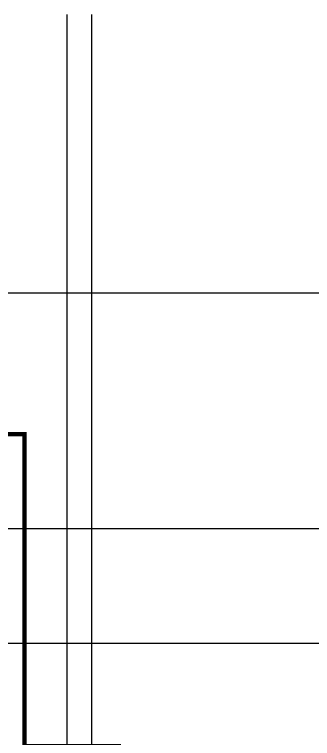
# Model space of a CAD drawing. Extents: x 369444 to 684549, y -549309 to 575337.
# Drawn here: x 450149 to 456790, y 460582 to 476705 of the extents above; entities that cross this region are included whole.
import ezdxf

# ---------------------------------------------------------------- set-up
doc = ezdxf.new("R2010")
doc.units = 0
doc.header["$LTSCALE"] = 1000
doc.header["$MEASUREMENT"] = 0
doc.linetypes.add('DASH', pattern=[0.35, 0.25, -0.1])
doc.layers.add('DOTE', color=1, linetype='Continuous')
doc.layers.add('防火分区线', color=7, linetype='Continuous')

msp = doc.modelspace()

# ---------------------------------------------------------------- linework, layer by layer
at = {"layer": 'DOTE', "color": 8}
for p, q in [((451324.5, 59364.2), (451324.5, 476704.8)), ((451874.5, 261807), (451874.5, 476704.8))]:
    msp.add_line(p, q, dxfattribs=at)
at = {"layer": 'DOTE', "color": 8, "lineweight": -2}
for p, q in [((377844.4, 470507), (624570.9, 470507)), ((377844.4, 465257), (624570.9, 465257)), ((377844.4, 462707), (624570.9, 462707))]:
    msp.add_line(p, q, dxfattribs=at)
at = {"layer": '防火分区线', "color": 114, "linetype": 'DASH', "ltscale": 8, "const_width": 100}
msp.add_lwpolyline([(479124.5, 455957), (460024.8, 455956.9), (460024.8, 457841.3), (460174.8, 457991.3), (460174.8, 458907), (456474.8, 458907), (456474.8, 457991.3), (456609.1, 457857), (454324.8, 457857), (454324.8, 457457), (452474.5, 457457), (452474.5, 460406.9), (450374.5, 460406.9), (450374.5, 467357.2), (441224.5, 467357.1), (441224.5, 465157), (436274.5, 465157)], dxfattribs=at)

doc.saveas('drawing.dxf')
